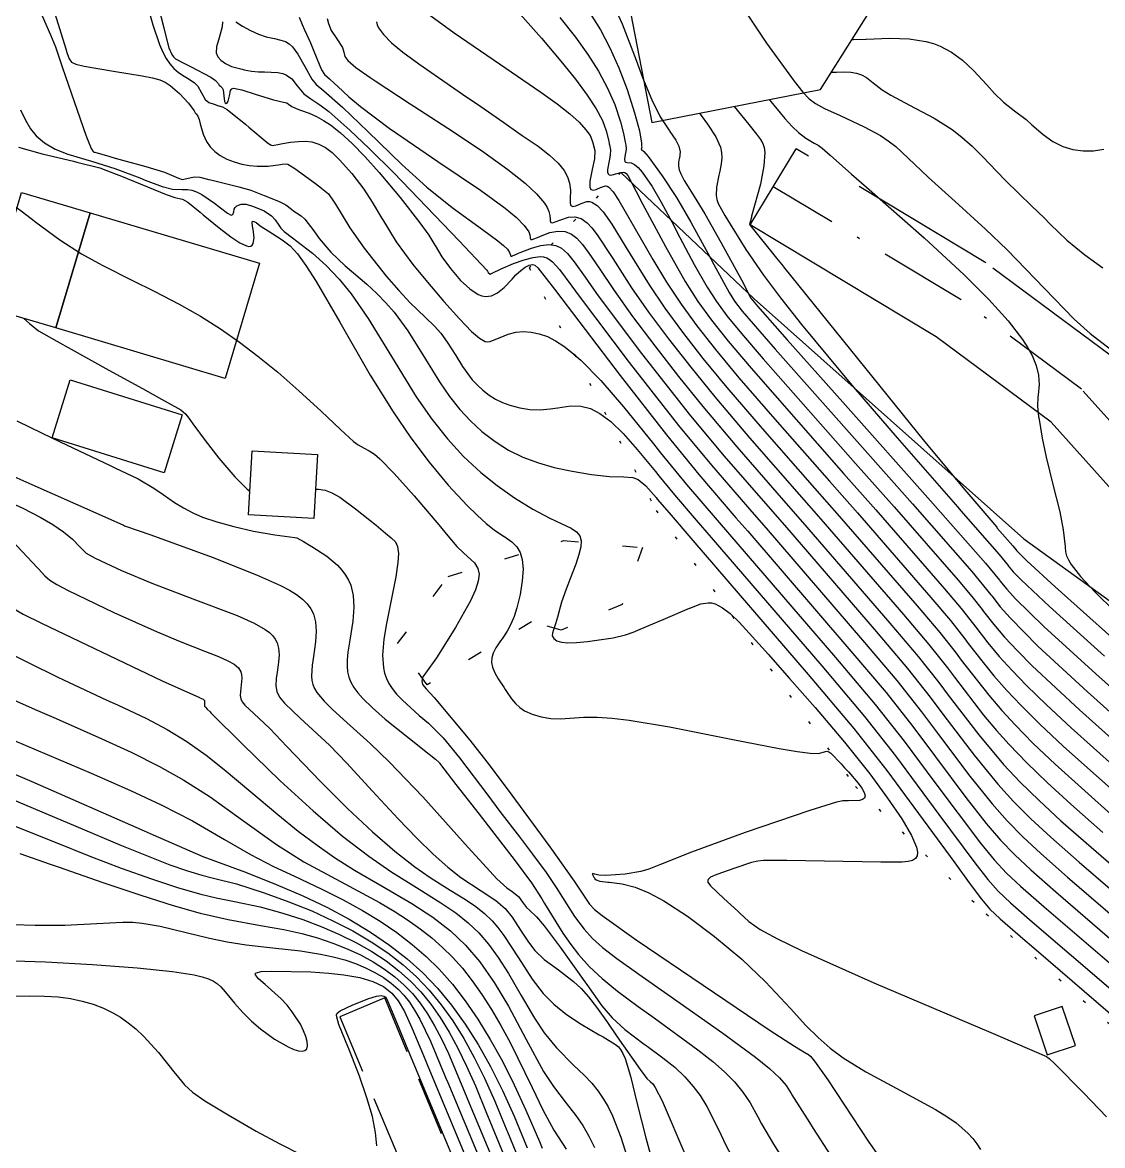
# Model space of a CAD drawing. Header units: metres. Extents: x 1233805 to 1234355, y 654698 to 655114.
# Drawn here: x 1234165.18 to 1234201.68, y 655050.08 to 655088.05 of the extents above; entities that cross this region are included whole.
import ezdxf

# ---------------------------------------------------------------- set-up
doc = ezdxf.new("R2010")
doc.units = ezdxf.units.M
for name, pattern in [('ИИDash_05_15', [2, 0.5, -1.5]), ('ИИDash_20_10', [3, 2, -1]), ('ИИDash_50_20', [7, 5, -2]), ('ИИDashDot_30_20', [5, 3, -1, 0, -1]), ('ИИDot', [1, 0, -1])]:
    doc.linetypes.add(name, pattern=pattern)
for name, color, linetype, lineweight in [('ИИ_ГОРИЗОНТАЛИ_ОСН', 32, 'Continuous', 25), ('ИИ_ГОРИЗОНТАЛИ_УТОЛЩ', 32, 'Continuous', 30), ('ИИ_ДОРОГИ_АД', 7, 'Continuous', 25), ('ИИ_ДОРОГИ_АД_ОСИ', 7, 'Continuous', 25), ('ИИ_ОТКОС', 7, 'Continuous', 25), ('ИИ_СТРОЕНИЕ', 7, 'Continuous', 25), ('ИИ_УГОДЬЯ', 7, 'Continuous', 25)]:
    doc.layers.add(name, color=color, linetype=linetype, lineweight=lineweight)

msp = doc.modelspace()

# ---------------------------------------------------------------- linework, layer by layer
at = {"layer": 'ИИ_ГОРИЗОНТАЛИ_ОСН'}
for points, elevation in [([(1234180.902, 655089.575), (1234182.719, 655087.517), (1234183.37, 655086.749), (1234183.867, 655086.135), (1234184.269, 655085.595), (1234184.573, 655085.13), (1234184.779, 655084.742), (1234184.907, 655084.391), (1234184.993, 655084.039), (1234185.012, 655083.952), (1234185.021, 655083.917), (1234185.051, 655083.752), (1234185.04, 655083.568), (1234185.003, 655083.378), (1234184.952, 655083.077), (1234184.953, 655082.988), (1234184.971, 655082.931), (1234185.009, 655082.9), (1234185.068, 655082.892), (1234185.273, 655082.945), (1234185.401, 655082.984), (1234185.476, 655082.991), (1234185.537, 655082.977), (1234185.586, 655082.941), (1234185.634, 655082.876), (1234186.059, 655082.074), (1234186.06, 655082.071), (1234186.907, 655080.474), (1234187.58, 655079.296), (1234188.01, 655078.622), (1234188.464, 655077.987), (1234189.026, 655077.278), (1234189.802, 655076.359), (1234192.928, 655072.804), (1234194.02, 655071.572), (1234196.343, 655068.905), (1234196.909, 655068.236), (1234197.32, 655067.712), (1234197.402, 655067.604), (1234197.806, 655067.082), (1234198.192, 655066.619), (1234198.628, 655066.136), (1234199.114, 655065.634), (1234199.785, 655064.981), (1234200.627, 655064.197), (1234202.888, 655062.176)], 28.5), ([(1234165.678, 655088.641), (1234166.121, 655087.639), (1234166.288, 655087.226), (1234166.473, 655086.688), (1234166.529, 655086.52), (1234167.316, 655084.242), (1234167.497, 655083.795), (1234167.551, 655083.701), (1234167.593, 655083.67), (1234167.594, 655083.67), (1234167.617, 655083.663), (1234168.128, 655083.518), (1234168.307, 655083.47), (1234169.346, 655083.181), (1234169.979, 655082.987), (1234170.449, 655082.792), (1234170.574, 655082.747), (1234170.734, 655082.782), (1234170.977, 655082.835), (1234171.168, 655082.822), (1234171.476, 655082.748), (1234171.592, 655082.717), (1234172.35, 655082.531), (1234172.489, 655082.497), (1234172.891, 655082.385), (1234173.35, 655082.204), (1234173.392, 655082.186), (1234173.4, 655082.184), (1234173.827, 655082.006), (1234174.076, 655081.886), (1234174.267, 655081.741), (1234174.346, 655081.672), (1234174.434, 655081.616), (1234174.597, 655081.51), (1234174.723, 655081.4), (1234175.023, 655081.009), (1234175.206, 655080.751), (1234175.594, 655080.286), (1234176.084, 655079.822), (1234176.365, 655079.586), (1234176.812, 655079.206), (1234177.154, 655078.892), (1234177.461, 655078.578), (1234177.734, 655078.261), (1234178.199, 655077.621), (1234178.795, 655076.668), (1234179.267, 655075.907), (1234179.613, 655075.409), (1234179.96, 655074.972), (1234180.319, 655074.583), (1234180.704, 655074.228), (1234181.149, 655073.882), (1234181.604, 655073.595), (1234182.089, 655073.356), (1234182.613, 655073.159), (1234183.147, 655073.009), (1234183.757, 655072.877), (1234184.414, 655072.771), (1234185.024, 655072.706), (1234185.507, 655072.688), (1234185.804, 655072.671), (1234185.989, 655072.601), (1234186.242, 655072.388), (1234186.594, 655071.986), (1234186.635, 655071.936), (1234187.03, 655071.474), (1234187.839, 655070.536), (1234191.73, 655066.006), (1234193.275, 655064.182), (1234194.391, 655062.764), (1234196.688, 655059.637), (1234197.175, 655058.967), (1234197.588, 655058.413), (1234197.878, 655058.076), (1234198.228, 655057.74), (1234198.902, 655057.153), (1234198.912, 655057.145), (1234199.439, 655056.691), (1234203.093, 655053.547)], 23.5), ([(1234169.693, 655088.885), (1234169.952, 655087.873), (1234170.019, 655087.59), (1234170.127, 655087.197), (1234170.224, 655086.972), (1234170.281, 655086.894), (1234170.353, 655086.829), (1234170.626, 655086.674), (1234170.852, 655086.564), (1234171.54, 655086.209), (1234171.699, 655086.092), (1234171.799, 655085.973), (1234171.825, 655085.936), (1234171.87, 655085.898), (1234171.928, 655085.843), (1234171.96, 655085.774), (1234171.981, 655085.575), (1234172.002, 655085.382), (1234172.027, 655085.331), (1234172.062, 655085.315), (1234172.099, 655085.336), (1234172.13, 655085.389), (1234172.171, 655085.576), (1234172.211, 655085.758), (1234172.249, 655085.814), (1234172.312, 655085.834), (1234172.591, 655085.776), (1234173.04, 655085.632), (1234173.662, 655085.436), (1234173.996, 655085.361), (1234174.111, 655085.332), (1234174.164, 655085.293), (1234174.276, 655085.213), (1234174.425, 655085.144), (1234174.57, 655085.092), (1234174.864, 655084.985), (1234175.112, 655084.874), (1234175.351, 655084.744), (1234175.582, 655084.593), (1234175.928, 655084.32), (1234176.316, 655083.963), (1234176.748, 655083.519), (1234177.231, 655082.981), (1234177.944, 655082.131), (1234178.611, 655081.278), (1234178.908, 655080.863), (1234179.119, 655080.518), (1234179.124, 655080.509), (1234179.356, 655080.129), (1234179.643, 655079.738), (1234179.987, 655079.334), (1234180.296, 655079.042), (1234180.577, 655078.859), (1234180.705, 655078.809), (1234180.826, 655078.787), (1234181.026, 655078.81), (1234181.235, 655078.911), (1234181.454, 655079.087), (1234181.728, 655079.374), (1234181.857, 655079.515), (1234182.018, 655079.67), (1234182.167, 655079.783), (1234182.302, 655079.852), (1234182.418, 655079.875), (1234182.497, 655079.851), (1234182.598, 655079.753), (1234183.156, 655079.032), (1234183.404, 655078.703), (1234185.38, 655076.113), (1234186.947, 655074.105), (1234188.036, 655072.768), (1234189.292, 655071.309), (1234189.694, 655070.847), (1234193.114, 655066.875), (1234194.365, 655065.398), (1234195.27, 655064.248), (1234196.037, 655063.22), (1234197.065, 655061.848), (1234197.756, 655060.967), (1234198.241, 655060.401), (1234198.715, 655059.906), (1234199.257, 655059.398), (1234200.104, 655058.654), (1234202.341, 655056.727)], 25), ([(1234169.451, 655088.446), (1234169.581, 655087.979), (1234169.807, 655087.311), (1234169.919, 655087.05), (1234170.03, 655086.838), (1234170.152, 655086.658), (1234170.291, 655086.501), (1234170.449, 655086.364), (1234170.64, 655086.235), (1234170.758, 655086.165), (1234170.978, 655086.026), (1234171.105, 655085.902), (1234171.226, 655085.673), (1234171.353, 655085.444), (1234171.473, 655085.352), (1234171.654, 655085.289), (1234171.69, 655085.28), (1234171.766, 655085.249), (1234171.803, 655085.235), (1234171.817, 655085.234), (1234171.939, 655085.202), (1234172.093, 655085.114), (1234172.72, 655084.601), (1234172.827, 655084.509), (1234173.444, 655083.996), (1234173.562, 655083.912), (1234173.623, 655083.891), (1234173.858, 655083.934), (1234173.906, 655083.944), (1234174.23, 655084.003), (1234174.501, 655084.032), (1234174.744, 655084.036), (1234174.955, 655084.012), (1234175.188, 655083.943), (1234175.415, 655083.824), (1234175.644, 655083.654), (1234175.896, 655083.414), (1234176.309, 655082.949), (1234176.711, 655082.416), (1234176.998, 655081.979), (1234177.343, 655081.393), (1234177.352, 655081.379), (1234177.808, 655080.639), (1234178.369, 655079.875), (1234178.862, 655079.267), (1234179.421, 655078.613), (1234179.945, 655078.032), (1234180.356, 655077.608), (1234180.625, 655077.373), (1234180.819, 655077.27), (1234180.902, 655077.258), (1234180.988, 655077.268), (1234181.23, 655077.364), (1234181.321, 655077.406), (1234181.596, 655077.514), (1234181.853, 655077.578), (1234182.114, 655077.603), (1234182.376, 655077.586), (1234182.645, 655077.529), (1234182.918, 655077.43), (1234183.194, 655077.289), (1234183.474, 655077.108), (1234183.749, 655076.894), (1234184.048, 655076.629), (1234184.723, 655075.942), (1234185.496, 655075.053), (1234186.505, 655073.805), (1234186.748, 655073.499), (1234187.617, 655072.435), (1234188.653, 655071.23), (1234189.076, 655070.743), (1234192.653, 655066.585), (1234194.001, 655064.993), (1234194.977, 655063.753), (1234196.021, 655062.351), (1234197.562, 655060.3), (1234198.022, 655059.742), (1234198.439, 655059.294), (1234198.916, 655058.844), (1234199.707, 655058.151), (1234203.653, 655054.77)], 24.5), ([(1234174.53, 655088.233), (1234174.627, 655087.981), (1234174.71, 655087.801), (1234174.906, 655087.363), (1234175.02, 655087.079), (1234175.285, 655086.457), (1234175.39, 655086.297), (1234175.549, 655086.146), (1234175.724, 655085.991), (1234175.83, 655085.891), (1234176.207, 655085.544), (1234176.599, 655085.212), (1234177.567, 655084.483), (1234179.22, 655083.357), (1234180.66, 655082.383), (1234181.493, 655081.778), (1234181.87, 655081.463), (1234182.137, 655081.193), (1234182.292, 655080.97), (1234182.328, 655080.876), (1234182.341, 655080.784), (1234182.342, 655080.761), (1234182.36, 655080.72), (1234182.404, 655080.714), (1234182.637, 655080.804), (1234182.687, 655080.826), (1234183.006, 655080.949), (1234183.273, 655080.998), (1234183.516, 655080.98), (1234183.733, 655080.893), (1234183.91, 655080.757), (1234184.101, 655080.548), (1234184.321, 655080.251), (1234184.664, 655079.745), (1234185.174, 655078.989), (1234185.801, 655078.112), (1234186.546, 655077.12), (1234187.352, 655076.084), (1234188.17, 655075.071), (1234189.326, 655073.699), (1234190.9, 655071.895), (1234191.548, 655071.158), (1234194.498, 655067.745), (1234195.455, 655066.614), (1234196.149, 655065.733), (1234196.469, 655065.306), (1234197.5, 655063.961), (1234198.338, 655062.967), (1234198.9, 655062.369), (1234199.537, 655061.745), (1234200.278, 655061.063), (1234201.297, 655060.164), (1234203.312, 655058.426)], 26.5), ([(1234183.337, 655088.223), (1234183.869, 655087.552), (1234184.29, 655086.972), (1234184.651, 655086.402), (1234184.952, 655085.836), (1234185.194, 655085.276), (1234185.388, 655084.695), (1234185.492, 655084.304), (1234185.548, 655084.003), (1234185.555, 655083.959), (1234185.566, 655083.897), (1234185.58, 655083.792), (1234185.573, 655083.695), (1234185.552, 655083.591), (1234185.523, 655083.427), (1234185.533, 655083.348), (1234185.56, 655083.329), (1234185.62, 655083.322), (1234185.749, 655083.304), (1234185.862, 655083.251), (1234185.983, 655083.149), (1234186.122, 655082.991), (1234186.457, 655082.505), (1234186.766, 655081.974), (1234187.199, 655081.166), (1234187.296, 655080.979), (1234187.885, 655079.871), (1234188.32, 655079.107), (1234188.633, 655078.618), (1234188.988, 655078.136), (1234189.479, 655077.532), (1234190.21, 655076.68), (1234193.336, 655073.143), (1234194.638, 655071.675), (1234196.804, 655069.195), (1234197.272, 655068.641), (1234197.613, 655068.207), (1234197.665, 655068.138), (1234198.014, 655067.691), (1234198.375, 655067.27), (1234198.806, 655066.806), (1234199.308, 655066.301), (1234200.901, 655064.809), (1234203.285, 655062.679)], 29), ([(1234184.37, 655088.356), (1234184.714, 655087.808), (1234185.035, 655087.201), (1234185.338, 655086.523), (1234185.618, 655085.782), (1234185.869, 655084.999), (1234186.029, 655084.389), (1234186.097, 655083.971), (1234186.097, 655083.966), (1234186.104, 655083.896), (1234186.106, 655083.821), (1234186.101, 655083.805), (1234186.094, 655083.766), (1234186.098, 655083.763), (1234186.181, 655083.687), (1234186.323, 655083.518), (1234186.798, 655082.869), (1234187.281, 655082.133), (1234187.768, 655081.305), (1234188.339, 655080.257), (1234188.542, 655079.871), (1234189.059, 655078.919), (1234189.248, 655078.629), (1234189.505, 655078.296), (1234190.618, 655077.002), (1234193.568, 655073.678), (1234195.256, 655071.779), (1234197.265, 655069.485), (1234197.906, 655068.702), (1234197.937, 655068.662), (1234198.228, 655068.293), (1234198.56, 655067.917), (1234199.502, 655066.967), (1234201.177, 655065.419), (1234203.683, 655063.182)], 29.5), ([(1234171.937, 655088.072), (1234171.927, 655087.908), (1234171.823, 655087.534), (1234171.732, 655087.226), (1234171.725, 655087.026), (1234171.776, 655086.895), (1234171.88, 655086.774), (1234172.035, 655086.663), (1234172.238, 655086.567), (1234172.51, 655086.492), (1234172.6, 655086.475), (1234172.673, 655086.457), (1234172.916, 655086.406), (1234173.158, 655086.383), (1234173.351, 655086.381), (1234173.811, 655086.358), (1234173.972, 655086.324), (1234174.103, 655086.272), (1234174.276, 655086.142), (1234174.465, 655085.909), (1234174.688, 655085.642), (1234174.921, 655085.476), (1234175.226, 655085.269), (1234175.528, 655085.039), (1234176.244, 655084.417), (1234176.892, 655083.796), (1234177.725, 655082.964), (1234179.941, 655080.671), (1234180.874, 655079.681), (1234180.894, 655079.643), (1234180.894, 655079.641), (1234180.917, 655079.601), (1234180.99, 655079.547), (1234181.054, 655079.573), (1234181.353, 655079.718), (1234181.77, 655079.898), (1234182.133, 655080.029), (1234182.437, 655080.109), (1234182.676, 655080.137), (1234182.793, 655080.128), (1234182.895, 655080.098), (1234182.993, 655080.044), (1234183.094, 655079.962), (1234183.329, 655079.696), (1234183.746, 655079.136), (1234183.994, 655078.798), (1234185.687, 655076.554), (1234187.355, 655074.427), (1234188.465, 655073.081), (1234189.828, 655071.504), (1234190.312, 655070.95), (1234193.575, 655067.165), (1234194.728, 655065.803), (1234195.563, 655064.743), (1234196.136, 655063.978), (1234197.196, 655062.573), (1234197.95, 655061.634), (1234198.46, 655061.059), (1234198.99, 655060.518), (1234199.597, 655059.953), (1234200.502, 655059.157), (1234202.662, 655057.296)], 25.5), ([(1234175.471, 655088.186), (1234175.521, 655088.022), (1234175.606, 655087.785), (1234175.798, 655087.503), (1234175.992, 655087.212), (1234176.035, 655087.052), (1234176.077, 655086.9), (1234176.173, 655086.765), (1234176.442, 655086.534), (1234176.929, 655086.192), (1234176.994, 655086.148), (1234177.092, 655086.081), (1234178.277, 655085.306), (1234178.408, 655085.221), (1234179.748, 655084.352), (1234180.768, 655083.664), (1234181.579, 655083.084), (1234182.168, 655082.618), (1234182.549, 655082.262), (1234182.816, 655081.941), (1234182.906, 655081.796), (1234182.968, 655081.659), (1234183.002, 655081.531), (1234183.013, 655081.398), (1234183.016, 655081.349), (1234183.038, 655081.29), (1234183.091, 655081.273), (1234183.335, 655081.363), (1234183.374, 655081.381), (1234183.63, 655081.474), (1234183.847, 655081.486), (1234184.06, 655081.42), (1234184.267, 655081.273), (1234184.423, 655081.107), (1234184.602, 655080.875), (1234185.129, 655080.068), (1234185.765, 655079.084), (1234186.341, 655078.258), (1234187.012, 655077.354), (1234187.763, 655076.393), (1234188.578, 655075.393), (1234189.756, 655074.008), (1234191.43, 655072.097), (1234192.166, 655071.261), (1234194.959, 655068.035), (1234195.818, 655067.02), (1234196.442, 655066.228), (1234196.678, 655065.914), (1234197.666, 655064.636), (1234198.102, 655064.115), (1234198.532, 655063.634), (1234199.121, 655063.023), (1234199.81, 655062.358), (1234200.618, 655061.617), (1234201.695, 655060.667)], 27), ([(1234177.148, 655088.072), (1234177.168, 655087.976), (1234177.211, 655087.874), (1234177.377, 655087.641), (1234177.648, 655087.37), (1234178.033, 655087.051), (1234178.57, 655086.65), (1234180.196, 655085.53), (1234180.524, 655085.308), (1234181.442, 655084.671), (1234181.954, 655084.315), (1234182.07, 655084.236), (1234182.605, 655083.867), (1234182.988, 655083.569), (1234183.283, 655083.295), (1234183.488, 655083.044), (1234183.599, 655082.839), (1234183.669, 655082.619), (1234183.698, 655082.385), (1234183.692, 655082.104), (1234183.689, 655081.938), (1234183.716, 655081.861), (1234183.778, 655081.833), (1234183.875, 655081.852), (1234184.035, 655081.922), (1234184.062, 655081.935), (1234184.254, 655082.001), (1234184.338, 655082.001), (1234184.421, 655081.979), (1234184.602, 655081.865), (1234184.801, 655081.652), (1234185.092, 655081.234), (1234185.565, 655080.46), (1234186.355, 655079.18), (1234186.887, 655078.395), (1234187.488, 655077.577), (1234188.179, 655076.694), (1234188.986, 655075.715), (1234190.184, 655074.319), (1234191.951, 655072.308), (1234192.784, 655071.365), (1234195.42, 655068.325), (1234196.182, 655067.425), (1234196.735, 655066.723), (1234196.906, 655066.495), (1234197.837, 655065.303), (1234198.276, 655064.791), (1234198.726, 655064.301), (1234199.342, 655063.677), (1234200.082, 655062.971), (1234202.093, 655061.17)], 27.5), ([(1234193.215, 655087.478), (1234193.262, 655087.472), (1234193.68, 655087.492), (1234193.695, 655087.493), (1234194.494, 655087.528), (1234195.144, 655087.501), (1234195.715, 655087.41), (1234195.968, 655087.339), (1234196.199, 655087.252), (1234196.574, 655087.054), (1234196.947, 655086.779), (1234197.321, 655086.432), (1234197.769, 655085.942), (1234198.029, 655085.652), (1234198.34, 655085.355), (1234198.712, 655085.069), (1234199.103, 655084.767), (1234199.292, 655084.597), (1234199.677, 655084.262), (1234200.004, 655084.033), (1234200.34, 655083.865), (1234200.686, 655083.757), (1234201.03, 655083.709), (1234201.383, 655083.714), (1234201.732, 655083.771)], 33), ([(1234192.522, 655086.374), (1234192.676, 655086.371), (1234192.69, 655086.371), (1234192.96, 655086.381), (1234193.178, 655086.37), (1234193.369, 655086.338), (1234193.532, 655086.285), (1234193.702, 655086.189), (1234193.928, 655086.014), (1234194.234, 655085.777), (1234194.524, 655085.59), (1234195.159, 655085.258), (1234195.994, 655084.821), (1234196.596, 655084.438), (1234196.93, 655084.178), (1234197.277, 655083.871), (1234197.64, 655083.513), (1234198.105, 655083.022), (1234198.414, 655082.694), (1234199.293, 655081.839), (1234199.709, 655081.444), (1234199.918, 655081.235), (1234200.483, 655080.691), (1234201.087, 655080.196), (1234201.689, 655079.755)], 32.5), ([(1234189.235, 655085.215), (1234189.726, 655084.6), (1234189.987, 655084.276), (1234190.125, 655084.092), (1234190.202, 655083.956), (1234190.248, 655083.82), (1234190.267, 655083.661), (1234190.237, 655083.208), (1234190.118, 655082.586), (1234189.823, 655081.501), (1234189.813, 655081.467), (1234189.751, 655081.222), (1234190.669, 655080.079), (1234190.887, 655079.808), (1234190.9, 655079.791), (1234195.672, 655073.888), (1234197.025, 655072.252), (1234198.106, 655070.985), (1234198.128, 655070.959), (1234198.649, 655070.355), (1234198.785, 655070.187), (1234198.786, 655070.186), (1234199.124, 655069.845), (1234200.084, 655068.968), (1234204.876, 655064.692)], 31), ([(1234190.415, 655085.444), (1234190.944, 655084.802), (1234191.191, 655084.534), (1234191.406, 655084.329), (1234191.654, 655084.139), (1234191.939, 655083.972), (1234192.071, 655083.899), (1234192.206, 655083.801), (1234192.473, 655083.566), (1234193.201, 655082.922), (1234193.706, 655082.482), (1234195.654, 655080.768), (1234197.01, 655079.519), (1234197.84, 655078.691), (1234198.495, 655077.967), (1234198.982, 655077.338), (1234199.164, 655077.056), (1234199.307, 655076.795), (1234199.444, 655076.459), (1234199.522, 655076.131), (1234199.543, 655075.812), (1234199.509, 655075.456), (1234199.501, 655075.396), (1234199.481, 655075.081), (1234199.524, 655074.713), (1234199.525, 655074.705), (1234199.527, 655074.692), (1234199.641, 655074.001), (1234199.775, 655073.359), (1234200.01, 655072.428), (1234200.242, 655071.506), (1234200.359, 655070.892), (1234200.418, 655070.331), (1234200.419, 655070.317), (1234200.435, 655070.156), (1234200.469, 655070.024), (1234200.532, 655069.882), (1234200.626, 655069.724), (1234200.94, 655069.32), (1234201.433, 655068.79), (1234202.091, 655068.142)], 31.5), ([(1234165.104, 655085.103), (1234165.275, 655084.747), (1234165.452, 655084.455), (1234165.64, 655084.222), (1234165.923, 655083.979), (1234166.279, 655083.773), (1234166.709, 655083.599), (1234167.32, 655083.415), (1234167.513, 655083.36), (1234168.301, 655083.111), (1234169.147, 655082.796), (1234169.324, 655082.726), (1234169.902, 655082.506), (1234170.246, 655082.415), (1234170.574, 655082.405), (1234170.759, 655082.408), (1234170.904, 655082.384), (1234171.056, 655082.329), (1234171.233, 655082.238), (1234171.67, 655081.944), (1234171.872, 655081.789), (1234172.11, 655081.61), (1234172.23, 655081.543), (1234172.289, 655081.555), (1234172.316, 655081.648), (1234172.335, 655081.737), (1234172.368, 655081.8), (1234172.42, 655081.852), (1234172.563, 655081.913), (1234172.733, 655081.906), (1234172.983, 655081.831), (1234173.341, 655081.679), (1234173.591, 655081.519), (1234173.719, 655081.385), (1234173.845, 655081.197), (1234173.904, 655081.102), (1234174.018, 655080.98), (1234174.302, 655080.767), (1234174.449, 655080.661), (1234174.975, 655080.255), (1234175.438, 655079.839), (1234175.877, 655079.378), (1234176.285, 655078.877), (1234176.859, 655078.044), (1234177.647, 655076.759), (1234178.486, 655075.395), (1234179.012, 655074.636), (1234179.54, 655073.972), (1234180.087, 655073.38), (1234180.673, 655072.838), (1234181.22, 655072.401), (1234181.812, 655071.982), (1234182.422, 655071.601), (1234182.999, 655071.291), (1234183.387, 655071.113), (1234183.721, 655070.956), (1234183.904, 655070.835), (1234184.014, 655070.697), (1234184.059, 655070.527), (1234184.047, 655070.326), (1234183.987, 655070.064), (1234183.88, 655069.74), (1234183.697, 655069.272), (1234183.549, 655068.895), (1234183.396, 655068.447), (1234183.257, 655067.946), (1234183.196, 655067.721), (1234183.127, 655067.52), (1234183.087, 655067.399), (1234183.086, 655067.318), (1234183.136, 655067.222), (1234183.24, 655067.149), (1234183.398, 655067.102), (1234183.607, 655067.081), (1234183.901, 655067.086), (1234184.278, 655067.118), (1234185.148, 655067.248), (1234185.559, 655067.345), (1234185.855, 655067.453), (1234185.902, 655067.475), (1234186.348, 655067.668), (1234186.834, 655067.871), (1234187.724, 655068.245), (1234187.738, 655068.251), (1234188.102, 655068.391), (1234188.35, 655068.433), (1234188.469, 655068.424), (1234188.588, 655068.393), (1234188.839, 655068.265), (1234189.095, 655068.066), (1234189.406, 655067.771), (1234190.296, 655066.79), (1234190.379, 655066.696), (1234191.107, 655065.868), (1234191.967, 655064.891), (1234192.964, 655063.721), (1234193.814, 655062.651), (1234194.421, 655061.829), (1234194.898, 655061.125), (1234195.226, 655060.567), (1234195.401, 655060.163), (1234195.433, 655060.004), (1234195.42, 655059.88), (1234195.363, 655059.788), (1234195.259, 655059.722), (1234195.112, 655059.681), (1234194.906, 655059.657), (1234194.186, 655059.655), (1234191.01, 655059.717), (1234190.966, 655059.718), (1234190.221, 655059.72), (1234190.032, 655059.697), (1234189.821, 655059.645), (1234189.254, 655059.463), (1234188.644, 655059.243), (1234188.436, 655059.152), (1234188.349, 655059.077), (1234188.338, 655059.036), (1234188.347, 655058.988), (1234188.433, 655058.863), (1234188.888, 655058.433), (1234189.353, 655058.004), (1234189.421, 655057.934), (1234189.726, 655057.653), (1234190.116, 655057.388), (1234190.701, 655057.064), (1234191.509, 655056.669), (1234193.955, 655055.577), (1234197.908, 655053.897), (1234198.145, 655053.797), (1234199.792, 655053.093), (1234199.792, 655053.092), (1234199.806, 655053.074), (1234199.807, 655053.074), (1234199.881, 655053.024), (1234200.061, 655052.858), (1234201.057, 655051.845), (1234201.307, 655051.576), (1234201.821, 655051.045)], 23), ([(1234188.057, 655084.986), (1234188.118, 655084.904), (1234188.332, 655084.615), (1234188.613, 655084.184), (1234188.768, 655083.837), (1234188.807, 655083.66), (1234188.817, 655083.475), (1234188.798, 655083.274), (1234188.749, 655083.026), (1234188.717, 655082.893), (1234188.63, 655082.481), (1234188.62, 655082.201), (1234188.645, 655082.067), (1234188.696, 655081.928), (1234188.917, 655081.53), (1234189.008, 655081.378), (1234189.095, 655081.23), (1234189.622, 655080.372), (1234190.223, 655079.505), (1234190.799, 655078.74), (1234191.506, 655077.844), (1234193.263, 655075.724), (1234194.74, 655074.006), (1234196.713, 655071.754), (1234196.977, 655071.453), (1234198.188, 655070.065), (1234198.492, 655069.692), (1234198.498, 655069.684), (1234198.667, 655069.481), (1234198.936, 655069.204), (1234199.89, 655068.301), (1234201.747, 655066.621)], 30.5), ([(1234165.039, 655083.838), (1234165.846, 655083.615), (1234166.896, 655083.361), (1234167.013, 655083.334), (1234167.795, 655083.136), (1234168.341, 655082.929), (1234168.52, 655082.854), (1234170.029, 655082.239), (1234170.33, 655082.138), (1234170.533, 655082.093), (1234170.586, 655082.084), (1234170.763, 655081.981), (1234171.187, 655081.636), (1234171.285, 655081.554), (1234171.82, 655081.109), (1234172.215, 655080.806), (1234172.524, 655080.601), (1234172.743, 655080.497), (1234172.825, 655080.482), (1234172.891, 655080.492), (1234172.942, 655080.525), (1234172.978, 655080.583), (1234173.003, 655080.768), (1234172.97, 655081.066), (1234172.966, 655081.089), (1234172.941, 655081.283), (1234172.952, 655081.333), (1234173, 655081.324), (1234173.072, 655081.287), (1234173.082, 655081.277), (1234173.248, 655081.153), (1234173.476, 655081.008), (1234173.956, 655080.699), (1234174.224, 655080.495), (1234174.469, 655080.233), (1234174.757, 655079.84), (1234175.104, 655079.296), (1234175.902, 655077.915), (1234176.931, 655076.132), (1234177.706, 655074.883), (1234178.302, 655074.011), (1234178.924, 655073.185), (1234179.564, 655072.413), (1234180.203, 655071.721), (1234180.541, 655071.388), (1234180.846, 655071.117), (1234181.124, 655070.9), (1234181.438, 655070.687), (1234181.444, 655070.684), (1234181.717, 655070.494), (1234181.887, 655070.325), (1234182.004, 655070.128), (1234182.072, 655069.892), (1234182.096, 655069.571), (1234182.07, 655069.17), (1234181.998, 655068.712), (1234181.887, 655068.257), (1234181.792, 655067.968), (1234181.682, 655067.708), (1234181.554, 655067.468), (1234181.389, 655067.214), (1234181.338, 655067.14), (1234181.181, 655066.905), (1234181.091, 655066.731), (1234181.041, 655066.568), (1234181.033, 655066.412), (1234181.065, 655066.25), (1234181.14, 655066.066), (1234181.256, 655065.858), (1234181.442, 655065.577), (1234181.493, 655065.502), (1234181.541, 655065.431), (1234181.71, 655065.188), (1234181.845, 655065.025), (1234181.988, 655064.892), (1234182.146, 655064.783), (1234182.402, 655064.663), (1234182.704, 655064.574), (1234183.032, 655064.522), (1234183.364, 655064.511), (1234183.68, 655064.532), (1234184.148, 655064.562), (1234184.597, 655064.56), (1234185.109, 655064.525), (1234185.688, 655064.457), (1234187.042, 655064.231), (1234189.182, 655063.811), (1234190.754, 655063.502), (1234191.362, 655063.399), (1234191.803, 655063.345), (1234192.08, 655063.338), (1234192.237, 655063.377), (1234192.237, 655063.377), (1234192.368, 655063.414), (1234192.427, 655063.395), (1234192.495, 655063.348), (1234192.849, 655062.98), (1234192.965, 655062.851), (1234193.093, 655062.713), (1234193.427, 655062.331), (1234193.552, 655062.157), (1234193.629, 655062.014), (1234193.657, 655061.904), (1234193.636, 655061.825), (1234193.574, 655061.778), (1234193.467, 655061.748), (1234193.1, 655061.735), (1234193.08, 655061.736), (1234192.903, 655061.729), (1234192.691, 655061.685), (1234191.786, 655061.407), (1234189.603, 655060.661), (1234187.785, 655060.003), (1234186.737, 655059.581), (1234186.347, 655059.422), (1234186.081, 655059.34), (1234185.545, 655059.251), (1234184.9, 655059.214), (1234184.661, 655059.223), (1234184.523, 655059.254), (1234184.516, 655059.257), (1234184.455, 655059.273), (1234184.433, 655059.262), (1234184.475, 655059.18), (1234184.481, 655059.17), (1234184.506, 655059.13), (1234184.508, 655059.125), (1234184.526, 655059.097), (1234184.571, 655059.058), (1234184.697, 655059.018), (1234184.965, 655058.987), (1234185.005, 655058.984), (1234185.448, 655058.928), (1234185.882, 655058.81), (1234186.351, 655058.619), (1234186.853, 655058.353), (1234187.656, 655057.831), (1234188.57, 655057.145), (1234189.488, 655056.376), (1234190.293, 655055.619), (1234191.136, 655054.71), (1234191.66, 655054.134), (1234192.068, 655053.727), (1234192.483, 655053.367), (1234192.922, 655053.042), (1234193.688, 655052.569), (1234194.857, 655051.936), (1234196.033, 655051.298), (1234196.424, 655051.06), (1234196.736, 655050.845), (1234197.136, 655050.502), (1234197.3, 655050.322), (1234197.441, 655050.136), (1234197.558, 655049.945)], 22.5), ([(1234165.222, 655078.041), (1234165.416, 655077.874), (1234165.722, 655077.624), (1234166.334, 655077.274), (1234166.825, 655077.007), (1234168.1, 655076.3), (1234169.233, 655075.671), (1234169.77, 655075.377), (1234170.523, 655074.95), (1234170.696, 655074.81), (1234170.855, 655074.599), (1234170.934, 655074.483), (1234171.347, 655073.92), (1234171.814, 655073.323), (1234172.353, 655072.691), (1234172.774, 655072.269), (1234172.865, 655072.201)], 21.5), ([(1234164.988, 655074.58), (1234165.841, 655074.164), (1234166.446, 655073.87), (1234168.141, 655073.069), (1234168.298, 655072.996), (1234169.085, 655072.619), (1234169.619, 655072.308), (1234169.936, 655072.087), (1234170.312, 655071.827), (1234170.621, 655071.636), (1234170.936, 655071.471), (1234171.263, 655071.33), (1234171.741, 655071.166), (1234172.318, 655071.008), (1234172.988, 655070.858), (1234173.708, 655070.725), (1234174.381, 655070.638), (1234174.445, 655070.632), (1234174.678, 655070.508), (1234174.937, 655070.35), (1234174.961, 655070.335), (1234175.461, 655070.011), (1234175.827, 655069.699), (1234175.976, 655069.536), (1234176.1, 655069.369), (1234176.199, 655069.197), (1234176.273, 655069.021), (1234176.352, 655068.682), (1234176.374, 655068.278), (1234176.34, 655067.808), (1234176.244, 655067.171), (1234176.178, 655066.759), (1234176.151, 655066.5), (1234176.147, 655066.284), (1234176.166, 655066.093), (1234176.209, 655065.916), (1234176.28, 655065.744), (1234176.38, 655065.57), (1234176.514, 655065.389), (1234176.686, 655065.193), (1234177.009, 655064.877), (1234177.435, 655064.501), (1234178.636, 655063.538), (1234178.707, 655063.482), (1234179.139, 655063.142), (1234179.26, 655063.03), (1234179.276, 655063.009), (1234179.828, 655062.291), (1234180.61, 655061.28), (1234181.827, 655059.704), (1234182.387, 655058.961), (1234182.734, 655058.418), (1234182.826, 655058.264), (1234183.444, 655057.263), (1234183.715, 655056.873), (1234183.974, 655056.538), (1234184.345, 655056.123), (1234184.77, 655055.723), (1234185.286, 655055.302), (1234185.987, 655054.782), (1234186.53, 655054.394), (1234188.008, 655053.317), (1234188.511, 655052.917), (1234188.905, 655052.573), (1234189.245, 655052.229), (1234189.53, 655051.881), (1234189.771, 655051.52), (1234190.034, 655051.044), (1234190.161, 655050.807), (1234190.558, 655050.128), (1234191.106, 655049.272)], 21), ([(1234163.862, 655073.154), (1234165.487, 655072.434), (1234167.65, 655071.476), (1234168.593, 655071.053), (1234168.627, 655071.037), (1234168.657, 655071.027), (1234169.518, 655070.724), (1234171.588, 655069.968), (1234173.088, 655069.381), (1234173.902, 655069.018), (1234174.198, 655068.86), (1234174.441, 655068.708), (1234174.641, 655068.555), (1234174.8, 655068.397), (1234174.923, 655068.232), (1234175.012, 655068.055), (1234175.083, 655067.789), (1234175.107, 655067.473), (1234175.085, 655067.107), (1234175.012, 655066.613), (1234174.966, 655066.317), (1234174.942, 655065.952), (1234174.958, 655065.806), (1234174.992, 655065.669), (1234175.047, 655065.536), (1234175.126, 655065.4), (1234175.368, 655065.104), (1234175.652, 655064.825), (1234176.141, 655064.383), (1234176.923, 655063.674), (1234177.571, 655063.05), (1234178.705, 655061.866), (1234180.246, 655060.161), (1234180.501, 655059.875), (1234181.212, 655059.096), (1234181.543, 655058.787), (1234181.725, 655058.665), (1234181.941, 655058.503), (1234182.081, 655058.312), (1234182.213, 655058.129), (1234182.311, 655058.038), (1234182.547, 655057.814), (1234182.811, 655057.507), (1234183.356, 655056.784), (1234184.19, 655055.61), (1234184.25, 655055.525), (1234184.764, 655054.807), (1234185.104, 655054.401), (1234185.535, 655054.002), (1234186.189, 655053.51), (1234186.292, 655053.437), (1234186.825, 655053.048), (1234187.223, 655052.724), (1234187.566, 655052.402), (1234187.852, 655052.08), (1234188.081, 655051.767), (1234188.305, 655051.403), (1234188.526, 655050.987), (1234188.793, 655050.428), (1234188.94, 655050.117), (1234189.252, 655049.515)], 20.5), ([(1234175.082, 655072.272), (1234175.182, 655072.276), (1234175.407, 655072.242), (1234175.63, 655072.154), (1234175.898, 655071.997), (1234176.434, 655071.61), (1234177.129, 655071.056), (1234177.445, 655070.789), (1234177.643, 655070.624), (1234177.653, 655070.617), (1234177.781, 655070.493), (1234177.853, 655070.33), (1234177.883, 655070.097), (1234177.868, 655069.79), (1234177.795, 655069.309), (1234177.636, 655068.516), (1234177.478, 655067.728), (1234177.391, 655067.202), (1234177.346, 655066.664), (1234177.374, 655066.235), (1234177.417, 655066.047), (1234177.479, 655065.872), (1234177.563, 655065.703), (1234177.671, 655065.536), (1234177.823, 655065.346), (1234178.017, 655065.142), (1234178.59, 655064.625), (1234178.898, 655064.356), (1234179.392, 655063.86), (1234179.945, 655063.183), (1234180.906, 655061.921), (1234181.315, 655061.379), (1234181.973, 655060.516), (1234182.418, 655059.933), (1234182.876, 655059.312), (1234183.237, 655058.774), (1234183.428, 655058.467), (1234183.836, 655057.827), (1234184.158, 655057.391), (1234184.44, 655057.082), (1234184.786, 655056.773), (1234185.27, 655056.399), (1234186.011, 655055.868), (1234186.986, 655055.189), (1234188.848, 655053.883), (1234189.957, 655053.067), (1234190.426, 655052.687), (1234190.766, 655052.373), (1234190.991, 655052.113), (1234191.161, 655051.837), (1234191.185, 655051.792), (1234191.775, 655050.853), (1234191.908, 655050.65), (1234193.103, 655048.805)], 21.5), ([(1234164.827, 655070.523), (1234165.68, 655069.613), (1234165.712, 655069.577), (1234165.933, 655069.338), (1234166.102, 655069.195), (1234166.332, 655069.051), (1234166.725, 655068.847), (1234168.262, 655068.107), (1234169.723, 655067.444), (1234170.502, 655067.117), (1234171.357, 655066.782), (1234171.802, 655066.609), (1234172.122, 655066.47), (1234172.334, 655066.351), (1234172.474, 655066.232), (1234172.557, 655066.101), (1234172.584, 655065.999), (1234172.594, 655065.878), (1234172.558, 655065.547), (1234172.54, 655065.432), (1234172.532, 655065.292), (1234172.551, 655065.183), (1234172.603, 655065.079), (1234172.695, 655064.965), (1234172.993, 655064.685), (1234173.535, 655064.176), (1234174.111, 655063.573), (1234175.247, 655062.383), (1234176.163, 655061.473), (1234177.003, 655060.686), (1234177.762, 655060.027), (1234178.433, 655059.501), (1234178.959, 655059.138), (1234179.634, 655058.717), (1234180.149, 655058.397), (1234180.499, 655058.157), (1234180.796, 655057.922), (1234181.048, 655057.681), (1234181.247, 655057.454), (1234181.45, 655057.185), (1234181.943, 655056.421), (1234182.405, 655055.701), (1234182.78, 655055.216), (1234183.139, 655054.855), (1234183.566, 655054.509), (1234184.056, 655054.18), (1234184.672, 655053.825), (1234184.803, 655053.753), (1234185.217, 655053.5), (1234185.318, 655053.414), (1234185.391, 655053.322), (1234185.469, 655053.193), (1234185.543, 655053.017), (1234185.724, 655052.419), (1234185.956, 655051.493), (1234186.246, 655050.334), (1234186.467, 655049.521)], 19.5), ([(1234164.871, 655068.24), (1234165.199, 655068.051), (1234165.824, 655067.74), (1234169.898, 655065.793), (1234171.163, 655065.224), (1234171.175, 655065.22), (1234171.284, 655065.171), (1234171.329, 655065.124), (1234171.331, 655065.014), (1234171.328, 655064.99), (1234171.33, 655064.94), (1234171.359, 655064.896), (1234171.419, 655064.836), (1234171.517, 655064.739), (1234171.545, 655064.71), (1234172.62, 655063.637), (1234173.89, 655062.413), (1234174.997, 655061.398), (1234175.997, 655060.543), (1234176.878, 655059.858), (1234177.627, 655059.342), (1234178.588, 655058.742), (1234179.321, 655058.288), (1234179.821, 655057.947), (1234180.243, 655057.612), (1234180.602, 655057.27), (1234180.93, 655056.89), (1234181.26, 655056.435), (1234181.599, 655055.901), (1234182.032, 655055.154), (1234182.479, 655054.386), (1234182.811, 655053.884), (1234183.226, 655053.378), (1234183.806, 655052.801), (1234184.164, 655052.454), (1234184.416, 655052.185), (1234184.632, 655051.92), (1234184.818, 655051.651), (1234184.972, 655051.384), (1234185.121, 655051.081), (1234185.406, 655050.367), (1234185.675, 655049.51)], 19), ([(1234164.397, 655066.883), (1234166.376, 655065.921), (1234168.03, 655065.142), (1234168.382, 655064.981), (1234169.364, 655064.521), (1234170.066, 655064.151), (1234170.729, 655063.744), (1234171.387, 655063.276), (1234171.998, 655062.791), (1234172.889, 655062.043), (1234173.806, 655061.272), (1234174.498, 655060.714), (1234175.134, 655060.232), (1234175.721, 655059.822), (1234176.401, 655059.393), (1234177.33, 655058.854), (1234178.341, 655058.265), (1234179.045, 655057.804), (1234179.646, 655057.34), (1234180.155, 655056.859), (1234180.641, 655056.287), (1234181.123, 655055.597), (1234181.607, 655054.787), (1234182.195, 655053.682), (1234182.788, 655052.587), (1234183.123, 655052.074), (1234183.557, 655051.509), (1234183.881, 655051.093), (1234184.113, 655050.756), (1234184.32, 655050.399), (1234184.509, 655050.009)], 18.5), ([(1234163.764, 655064.251), (1234167.492, 655062.674), (1234168.825, 655062.083), (1234169.867, 655061.596), (1234170.922, 655061.054), (1234172.005, 655060.429), (1234172.886, 655059.919), (1234173.661, 655059.519), (1234174.369, 655059.186), (1234175.297, 655058.749), (1234176.012, 655058.389), (1234176.666, 655058.028), (1234177.263, 655057.664), (1234177.828, 655057.279), (1234178.348, 655056.881), (1234178.825, 655056.468), (1234179.262, 655056.038), (1234179.707, 655055.535), (1234180.142, 655054.972), (1234180.57, 655054.348), (1234180.99, 655053.664), (1234181.396, 655052.93), (1234181.798, 655052.131), (1234182.195, 655051.269), (1234182.651, 655050.21), (1234182.742, 655049.994)], 17.5), ([(1234163.035, 655063.441), (1234165.494, 655062.384), (1234169.292, 655060.719), (1234169.591, 655060.588), (1234171.27, 655059.856), (1234171.275, 655059.855), (1234172.71, 655059.318), (1234173.755, 655058.908), (1234174.635, 655058.53), (1234175.46, 655058.136), (1234176.222, 655057.728), (1234176.935, 655057.299), (1234177.587, 655056.854), (1234178.178, 655056.393), (1234178.709, 655055.916), (1234179.205, 655055.397), (1234179.682, 655054.82), (1234180.141, 655054.185), (1234180.582, 655053.49), (1234180.999, 655052.749), (1234181.402, 655051.942), (1234181.793, 655051.074), (1234182.234, 655050.005)], 17), ([(1234164.817, 655061.795), (1234166.981, 655060.878), (1234168.521, 655060.224), (1234170.154, 655059.573), (1234170.749, 655059.364), (1234171.239, 655059.217), (1234171.638, 655059.122), (1234172.411, 655058.926), (1234173.345, 655058.627), (1234174.184, 655058.323), (1234174.951, 655058.011), (1234175.67, 655057.682), (1234176.338, 655057.335), (1234176.957, 655056.97), (1234177.524, 655056.589), (1234178.039, 655056.191), (1234178.5, 655055.779), (1234178.923, 655055.335), (1234179.329, 655054.841), (1234179.719, 655054.296), (1234180.094, 655053.697), (1234180.448, 655053.058), (1234180.796, 655052.354), (1234181.14, 655051.583), (1234181.55, 655050.589), (1234181.57, 655050.54), (1234182.358, 655048.619)], 16.5), ([(1234165.083, 655059.952), (1234166.107, 655059.596), (1234166.382, 655059.498), (1234167.893, 655058.969), (1234169.174, 655058.541), (1234170.273, 655058.196), (1234171.177, 655057.94), (1234172.129, 655057.717), (1234173.22, 655057.519), (1234174.011, 655057.379), (1234174.617, 655057.244), (1234175.149, 655057.097), (1234175.663, 655056.926), (1234176.15, 655056.734), (1234176.607, 655056.522), (1234177.029, 655056.292), (1234177.416, 655056.046), (1234177.767, 655055.783), (1234178.082, 655055.504), (1234178.356, 655055.214), (1234178.616, 655054.891), (1234178.865, 655054.531), (1234179.107, 655054.127), (1234179.338, 655053.69), (1234179.577, 655053.186), (1234180.179, 655051.763), (1234180.224, 655051.652), (1234181.285, 655049.086)], 15.5), ([(1234164.124, 655057.575), (1234165.609, 655057.529), (1234166.609, 655057.528), (1234167.691, 655057.587), (1234168.57, 655057.634), (1234168.905, 655057.626), (1234169.223, 655057.599), (1234169.826, 655057.495), (1234170.709, 655057.282), (1234171.499, 655057.089), (1234172.091, 655056.966), (1234172.739, 655056.868), (1234173.634, 655056.767), (1234174.576, 655056.661), (1234175.252, 655056.553), (1234175.673, 655056.462), (1234176.067, 655056.355), (1234176.435, 655056.231), (1234176.776, 655056.09), (1234177.091, 655055.934), (1234177.378, 655055.761), (1234177.639, 655055.572), (1234177.873, 655055.366), (1234178.069, 655055.158), (1234178.253, 655054.925), (1234178.429, 655054.661), (1234178.604, 655054.357), (1234178.963, 655053.611), (1234179.489, 655052.36), (1234179.551, 655052.208), (1234181.773, 655046.887)], 15), ([(1234164.56, 655056.33), (1234165.954, 655056.289), (1234167.543, 655056.205), (1234169.054, 655056.091), (1234170.242, 655055.967), (1234170.979, 655055.85), (1234171.249, 655055.785), (1234171.467, 655055.714), (1234171.633, 655055.638), (1234171.77, 655055.548), (1234171.886, 655055.441), (1234172.022, 655055.278), (1234172.025, 655055.275), (1234172.338, 655054.891), (1234172.622, 655054.577), (1234172.915, 655054.289), (1234173.217, 655054.028), (1234173.697, 655053.678), (1234174.153, 655053.413), (1234174.344, 655053.329), (1234174.505, 655053.28), (1234174.633, 655053.266), (1234174.725, 655053.288), (1234174.784, 655053.35), (1234174.81, 655053.451), (1234174.801, 655053.591), (1234174.757, 655053.762), (1234174.68, 655053.962), (1234174.573, 655054.177), (1234174.297, 655054.605), (1234174.121, 655054.821), (1234173.915, 655055.039), (1234173.379, 655055.522), (1234173.154, 655055.72), (1234173.049, 655055.849), (1234173.046, 655055.89), (1234173.076, 655055.921), (1234173.242, 655055.959), (1234173.603, 655055.974), (1234174.927, 655055.948), (1234175.526, 655055.909), (1234176.035, 655055.854), (1234176.58, 655055.758), (1234177.02, 655055.625), (1234177.376, 655055.452), (1234177.664, 655055.229), (1234177.879, 655054.971), (1234178.088, 655054.606), (1234178.341, 655054.053), (1234178.786, 655052.988), (1234178.879, 655052.763), (1234181.381, 655046.763)], 14.5)]:
    msp.add_lwpolyline(points, dxfattribs=dict(at, elevation=elevation))
at = {"layer": 'ИИ_ГОРИЗОНТАЛИ_УТОЛЩ'}
for points, elevation in [([(1234185.078, 655088.827), (1234185.445, 655088.008), (1234185.915, 655086.781), (1234186.137, 655086.189), (1234186.447, 655085.441), (1234186.736, 655084.867), (1234187.045, 655084.384), (1234187.06, 655084.363), (1234187.259, 655084.074), (1234187.365, 655083.872), (1234187.408, 655083.681), (1234187.38, 655083.466), (1234187.376, 655083.449), (1234187.35, 655083.315), (1234187.35, 655083.199), (1234187.375, 655083.073), (1234187.426, 655082.935), (1234187.547, 655082.707), (1234187.789, 655082.313), (1234188.236, 655081.582), (1234188.792, 655080.607), (1234189.479, 655079.348), (1234189.789, 655078.751), (1234189.799, 655078.731), (1234190.023, 655078.457), (1234191.026, 655077.324), (1234192.902, 655075.219), (1234195.874, 655071.883), (1234197.727, 655069.775), (1234198.199, 655069.197), (1234198.215, 655069.177), (1234198.446, 655068.889), (1234198.747, 655068.561), (1234199.696, 655067.634), (1234201.456, 655066.025), (1234204.081, 655063.686)], 30), ([(1234166.273, 655088.353), (1234166.636, 655087.164), (1234166.675, 655087.035), (1234166.75, 655086.819), (1234166.833, 655086.713), (1234166.978, 655086.643), (1234167.26, 655086.579), (1234168.255, 655086.411), (1234169.221, 655086.25), (1234169.576, 655086.178), (1234169.814, 655086.112), (1234169.994, 655086.036), (1234170.163, 655085.927), (1234170.487, 655085.651), (1234170.792, 655085.328), (1234170.974, 655085.06), (1234171.014, 655084.995), (1234171.045, 655084.962), (1234171.102, 655084.89), (1234171.146, 655084.777), (1234171.185, 655084.631), (1234171.285, 655084.28), (1234171.397, 655084.026), (1234171.519, 655083.849), (1234171.674, 655083.691), (1234171.863, 655083.553), (1234172.087, 655083.433), (1234172.326, 655083.338), (1234172.585, 655083.263), (1234172.851, 655083.213), (1234173.114, 655083.189), (1234173.475, 655083.197), (1234173.9, 655083.252), (1234173.958, 655083.261), (1234174.071, 655083.273), (1234174.148, 655083.26), (1234174.382, 655083.113), (1234175.076, 655082.606), (1234175.288, 655082.45), (1234175.296, 655082.444), (1234175.521, 655082.258), (1234175.71, 655081.975), (1234175.751, 655081.906), (1234176.246, 655081.113), (1234176.726, 655080.423), (1234177.484, 655079.467), (1234177.897, 655078.992), (1234178.285, 655078.577), (1234178.782, 655078.094), (1234179.103, 655077.784), (1234179.316, 655077.545), (1234179.536, 655077.241), (1234179.819, 655076.788), (1234180.047, 655076.419), (1234180.379, 655075.972), (1234180.551, 655075.786), (1234180.735, 655075.617), (1234180.947, 655075.453), (1234181.164, 655075.317), (1234181.396, 655075.204), (1234181.645, 655075.111), (1234181.982, 655075.023), (1234182.329, 655074.972), (1234182.675, 655074.959), (1234183.013, 655074.984), (1234183.273, 655075.026), (1234183.711, 655075.087), (1234184.05, 655075.077), (1234184.376, 655074.995), (1234184.694, 655074.836), (1234185.06, 655074.558), (1234185.482, 655074.151), (1234185.957, 655073.619), (1234186.569, 655072.87), (1234186.691, 655072.718), (1234187.215, 655072.081), (1234187.952, 655071.224), (1234188.457, 655070.64), (1234192.192, 655066.296), (1234193.638, 655064.587), (1234194.684, 655063.259), (1234196.156, 655061.271), (1234197.368, 655059.634), (1234197.805, 655059.079), (1234198.161, 655058.684), (1234198.574, 655058.29), (1234199.309, 655057.648), (1234203.373, 655054.158)], 24), ([(1234178.85, 655088.366), (1234179.767, 655087.7), (1234181.295, 655086.659), (1234182.702, 655085.698), (1234183.25, 655085.3), (1234183.68, 655084.96), (1234183.996, 655084.677), (1234184.222, 655084.427), (1234184.362, 655084.232), (1234184.426, 655084.087), (1234184.436, 655084.052), (1234184.469, 655083.946), (1234184.472, 655083.938), (1234184.522, 655083.72), (1234184.507, 655083.441), (1234184.435, 655083.079), (1234184.358, 655082.687), (1234184.352, 655082.481), (1234184.388, 655082.408), (1234184.462, 655082.384), (1234184.57, 655082.407), (1234184.734, 655082.481), (1234184.749, 655082.489), (1234184.879, 655082.53), (1234184.934, 655082.518), (1234184.992, 655082.483), (1234185.138, 655082.325), (1234185.335, 655082.032), (1234185.89, 655081.074), (1234186.485, 655080.036), (1234186.945, 655079.275), (1234187.437, 655078.527), (1234187.97, 655077.792), (1234188.598, 655076.992), (1234189.394, 655076.037), (1234190.606, 655074.636), (1234192.455, 655072.539), (1234193.402, 655071.468), (1234195.882, 655068.615), (1234196.545, 655067.83), (1234197.028, 655067.217), (1234197.148, 655067.058), (1234197.603, 655066.465), (1234198.013, 655065.964), (1234198.451, 655065.465), (1234198.92, 655064.967), (1234199.563, 655064.329), (1234200.354, 655063.584), (1234202.49, 655061.673)], 28), ([(1234189.577, 655088.467), (1234190.322, 655087.351), (1234191.263, 655086.068), (1234191.559, 655085.691), (1234191.764, 655085.475), (1234191.982, 655085.309), (1234192.281, 655085.147), (1234192.812, 655084.905), (1234193.63, 655084.527), (1234194.181, 655084.226), (1234194.442, 655084.052), (1234194.696, 655083.854), (1234195.33, 655083.265), (1234195.807, 655082.808), (1234196.698, 655081.998), (1234197.73, 655081.061), (1234198.466, 655080.36), (1234199.719, 655079.06), (1234200.721, 655078.024), (1234201.264, 655077.541), (1234201.953, 655077.005)], 32), ([(1234172.385, 655088.072), (1234172.612, 655087.924), (1234172.882, 655087.779), (1234173.157, 655087.658), (1234173.412, 655087.571), (1234173.689, 655087.508), (1234173.91, 655087.459), (1234174.062, 655087.405), (1234174.193, 655087.331), (1234174.307, 655087.232), (1234174.488, 655086.987), (1234174.717, 655086.565), (1234174.952, 655086.141), (1234175.105, 655085.955), (1234175.359, 655085.738), (1234176.005, 655085.182), (1234176.847, 655084.367), (1234177.997, 655083.252), (1234178.849, 655082.481), (1234179.695, 655081.797), (1234180.72, 655081.052), (1234181.248, 655080.67), (1234181.434, 655080.516), (1234181.567, 655080.383), (1234181.643, 655080.274), (1234181.668, 655080.183), (1234181.669, 655080.172), (1234181.681, 655080.152), (1234181.716, 655080.155), (1234181.943, 655080.248), (1234182, 655080.272), (1234182.383, 655080.424), (1234182.698, 655080.512), (1234182.972, 655080.542), (1234183.2, 655080.514), (1234183.398, 655080.42), (1234183.597, 655080.243), (1234183.826, 655079.963), (1234184.199, 655079.44), (1234184.584, 655078.893), (1234185.273, 655077.951), (1234186.097, 655076.862), (1234187.762, 655074.749), (1234188.895, 655073.391), (1234190.365, 655071.699), (1234190.93, 655071.054), (1234194.037, 655067.455), (1234195.092, 655066.209), (1234195.856, 655065.238), (1234196.285, 655064.665), (1234197.342, 655063.275), (1234198.144, 655062.3), (1234198.68, 655061.714), (1234199.264, 655061.131), (1234199.938, 655060.508), (1234200.9, 655059.66), (1234202.986, 655057.862)], 26), ([(1234164.965, 655081.809), (1234165.177, 655081.647), (1234165.565, 655081.351), (1234165.625, 655081.304), (1234166.438, 655080.702), (1234167.175, 655080.227), (1234167.865, 655079.846), (1234168.896, 655079.33), (1234169.626, 655078.968), (1234170.47, 655078.529), (1234171.196, 655078.117), (1234171.874, 655077.692), (1234172.517, 655077.245), (1234173.131, 655076.775), (1234173.802, 655076.224), (1234174.521, 655075.597), (1234175.274, 655074.907), (1234175.925, 655074.286), (1234176.366, 655073.879), (1234176.522, 655073.77), (1234176.72, 655073.663), (1234176.9, 655073.567), (1234177.073, 655073.451), (1234177.258, 655073.298), (1234177.742, 655072.808), (1234178.411, 655072.052), (1234179.301, 655071.003), (1234179.498, 655070.767), (1234179.861, 655070.337), (1234180.079, 655070.115), (1234180.218, 655069.997), (1234180.455, 655069.782), (1234180.573, 655069.594), (1234180.61, 655069.4), (1234180.582, 655069.165), (1234180.485, 655068.869), (1234180.316, 655068.497), (1234179.816, 655067.598), (1234179.171, 655066.57), (1234178.796, 655066.051), (1234178.706, 655065.925), (1234178.673, 655065.794), (1234178.702, 655065.664), (1234178.824, 655065.517), (1234179.089, 655065.229), (1234180.299, 655063.781), (1234180.868, 655063.054), (1234181.557, 655062.137), (1234182.997, 655060.182), (1234183.82, 655059.023), (1234183.977, 655058.776), (1234184.342, 655058.244), (1234184.512, 655058.064), (1234184.766, 655057.855), (1234185.918, 655057.039), (1234190.453, 655053.972), (1234191.276, 655053.434), (1234191.676, 655053.194), (1234191.707, 655053.178), (1234191.812, 655053.097), (1234191.95, 655052.937), (1234192.403, 655052.3), (1234192.94, 655051.481), (1234193.787, 655050.196), (1234194.335, 655049.415)], 22), ([(1234164.442, 655071.964), (1234165.184, 655071.626), (1234165.771, 655071.329), (1234166.202, 655071.08), (1234166.567, 655070.831), (1234166.865, 655070.585), (1234167.116, 655070.324), (1234167.145, 655070.291), (1234167.329, 655070.108), (1234167.629, 655069.939), (1234168.523, 655069.522), (1234169.549, 655069.094), (1234170.935, 655068.568), (1234172.429, 655067.998), (1234173.004, 655067.746), (1234173.384, 655067.531), (1234173.524, 655067.425), (1234173.636, 655067.316), (1234173.722, 655067.201), (1234173.784, 655067.078), (1234173.834, 655066.894), (1234173.85, 655066.675), (1234173.835, 655066.422), (1234173.785, 655066.08), (1234173.753, 655065.874), (1234173.737, 655065.622), (1234173.771, 655065.426), (1234173.865, 655065.24), (1234174.032, 655065.035), (1234174.567, 655064.534), (1234175.553, 655063.613), (1234176.14, 655063.006), (1234177.001, 655062.075), (1234177.874, 655061.129), (1234178.509, 655060.47), (1234179.061, 655059.931), (1234179.551, 655059.491), (1234179.988, 655059.144), (1234180.679, 655058.691), (1234181.178, 655058.367), (1234181.495, 655058.092), (1234181.727, 655057.806), (1234182.012, 655057.366), (1234182.28, 655056.951), (1234182.497, 655056.673), (1234182.813, 655056.372), (1234183.289, 655056.019), (1234183.807, 655055.63), (1234184.06, 655055.391), (1234184.314, 655055.103), (1234184.583, 655054.754), (1234184.946, 655054.242), (1234185.283, 655053.755), (1234186.057, 655052.647), (1234186.283, 655052.347), (1234186.4, 655052.236), (1234186.402, 655052.235), (1234186.478, 655052.166), (1234186.563, 655052.046), (1234186.799, 655051.587), (1234187.595, 655049.724)], 20), ([(1234164.13, 655065.48), (1234165.601, 655064.82), (1234166.233, 655064.547), (1234167.731, 655063.892), (1234168.847, 655063.376), (1234169.812, 655062.891), (1234170.627, 655062.436), (1234171.516, 655061.867), (1234172.618, 655061.075), (1234173.765, 655060.254), (1234174.691, 655059.67), (1234175.921, 655059.008), (1234177.239, 655058.3), (1234177.741, 655058.003), (1234178.194, 655057.711), (1234178.622, 655057.407), (1234179.014, 655057.097), (1234179.376, 655056.778), (1234179.709, 655056.448), (1234180.045, 655056.071), (1234180.377, 655055.651), (1234180.704, 655055.189), (1234181.03, 655054.681), (1234181.347, 655054.14), (1234181.669, 655053.544), (1234182.403, 655052.044), (1234182.765, 655051.291), (1234183.142, 655050.593), (1234183.551, 655049.956)], 18), ([(1234164.777, 655060.93), (1234166.221, 655060.354), (1234167.451, 655059.861), (1234168.517, 655059.458), (1234169.541, 655059.095), (1234170.449, 655058.798), (1234171.208, 655058.579), (1234171.718, 655058.455), (1234172.34, 655058.328), (1234173.205, 655058.145), (1234173.981, 655057.936), (1234174.651, 655057.718), (1234175.292, 655057.478), (1234175.897, 655057.216), (1234176.464, 655056.934), (1234176.987, 655056.636), (1234177.466, 655056.32), (1234177.901, 655055.988), (1234178.291, 655055.641), (1234178.641, 655055.273), (1234178.975, 655054.864), (1234179.295, 655054.41), (1234179.603, 655053.908), (1234179.895, 655053.371), (1234180.187, 655052.768), (1234180.486, 655052.092), (1234180.865, 655051.174), (1234180.897, 655051.096), (1234181.823, 655048.851)], 16), ([(1234164.883, 655055.13), (1234165.429, 655055.144), (1234165.923, 655055.134), (1234166.378, 655055.102), (1234166.801, 655055.046), (1234167.197, 655054.965), (1234167.566, 655054.859), (1234167.91, 655054.727), (1234168.23, 655054.57), (1234168.487, 655054.414), (1234168.744, 655054.231), (1234169.002, 655054.02), (1234169.261, 655053.781), (1234169.777, 655053.228), (1234170.341, 655052.516), (1234170.35, 655052.504), (1234170.647, 655052.134), (1234170.918, 655051.886), (1234171.343, 655051.593), (1234172.128, 655051.116), (1234173.072, 655050.568), (1234173.874, 655050.132), (1234174.59, 655049.779)], 14), ([(1234177.151, 655050.071), (1234177.113, 655050.522), (1234177.003, 655051.062), (1234176.821, 655051.696), (1234176.57, 655052.42), (1234176.228, 655053.294), (1234176.094, 655053.621), (1234175.873, 655054.176), (1234175.797, 655054.423), (1234175.792, 655054.497), (1234175.808, 655054.551), (1234175.916, 655054.636), (1234176.344, 655054.833), (1234176.882, 655055.048), (1234177.146, 655055.132), (1234177.301, 655055.147), (1234177.393, 655055.128), (1234177.455, 655055.091), (1234177.528, 655054.949), (1234177.843, 655054.195), (1234178.206, 655053.319), (1234180.989, 655046.639)], 14)]:
    msp.add_lwpolyline(points, dxfattribs=dict(at, elevation=elevation))
at = {"layer": 'ИИ_ДОРОГИ_АД'}
msp.add_lwpolyline([(1234215.685, 655066.859), (1234212.54, 655066.757), (1234210.213, 655066.868), (1234208.094, 655068.002), (1234206.228, 655068.964), (1234202.002, 655072.254), (1234199.953, 655074.541), (1234196.066, 655077.429), (1234189.777, 655081.214), (1234191.324, 655083.784)], dxfattribs=at)
at = {"layer": 'ИИ_ДОРОГИ_АД', "linetype": 'ИИDash_50_20'}
msp.add_lwpolyline([(1234215.391, 655069.823), (1234212.577, 655069.759), (1234211.032, 655069.832), (1234209.49, 655070.658), (1234207.851, 655071.503), (1234204.057, 655074.456), (1234201.985, 655076.768), (1234197.738, 655079.924), (1234191.324, 655083.784)], dxfattribs=at)
at = {"layer": 'ИИ_ДОРОГИ_АД_ОСИ', "linetype": 'ИИDashDot_30_20'}
msp.add_lwpolyline([(1234215.518, 655068.326), (1234212.558, 655068.258), (1234210.623, 655068.35), (1234208.792, 655069.33), (1234207.039, 655070.233), (1234203.029, 655073.355), (1234200.969, 655075.654), (1234196.902, 655078.677), (1234190.551, 655082.499)], dxfattribs=at)
at = {"layer": 'ИИ_ОТКОС', "color": 33, "linetype": 'ИИDot', "elevation": 27.811}
msp.add_lwpolyline([(1234185.401, 655082.982), (1234182.301, 655079.762), (1234186.591, 655071.553), (1234193.331, 655062.216), (1234197.751, 655057.912), (1234204.014, 655052.314), (1234210.661, 655036.822), (1234214.823, 655019.73), (1234217.776, 655007.734), (1234220.307, 654990.13), (1234226.739, 654974.429), (1234232.589, 654959.408), (1234234.53, 654950.46), (1234235.137, 654943.831), (1234237.503, 654940.983)], dxfattribs=at)
at = {"layer": 'ИИ_ОТКОС', "elevation": 27.811}
msp.add_lwpolyline([(1234185.401, 655082.982), (1234189.912, 655078.709), (1234199.026, 655070.592), (1234207.165, 655064.71), (1234212.111, 655061.766), (1234215.481, 655053.057), (1234216.304, 655044.7), (1234218.796, 655037.366), (1234220.383, 655027.577), (1234223.132, 655011.38), (1234225.452, 654999.313), (1234227.298, 654988.425), (1234229.895, 654980.575), (1234233.85, 654965.39), (1234236.807, 654957.636), (1234237.821, 654951.033), (1234237.503, 654940.983)], dxfattribs=at)
at = {"layer": 'ИИ_СТРОЕНИЕ'}
for points in [[(1234185.31, 655090.556), (1234186.454, 655084.674), (1234192.151, 655085.782), (1234194.728, 655089.892), (1234191.007, 655091.664), (1234185.31, 655090.556)], [(1234167.458, 655081.615), (1234166.299, 655077.723), (1234163.988, 655078.405), (1234165.148, 655082.303), (1234167.458, 655081.615)], [(1234167.458, 655081.615), (1234173.186, 655079.91), (1234172.028, 655076.018), (1234166.299, 655077.723), (1234167.458, 655081.615)], [(1234166.784, 655075.965), (1234170.576, 655074.782), (1234169.967, 655072.829), (1234166.175, 655074.012), (1234166.784, 655075.965)], [(1234172.944, 655073.571), (1234175.15, 655073.443), (1234175.025, 655071.281), (1234172.819, 655071.409), (1234172.944, 655073.571)], [(1234199.37, 655054.465), (1234199.812, 655053.14), (1234200.765, 655053.457), (1234200.324, 655054.783), (1234199.37, 655054.465)]]:
    msp.add_lwpolyline(points, close=True, dxfattribs=at)
at = {"layer": 'ИИ_СТРОЕНИЕ', "linetype": 'ИИDash_20_10'}
msp.add_lwpolyline([(1234175.902, 655054.436), (1234180.125, 655044.302), (1234181.647, 655044.936), (1234177.423, 655055.07), (1234175.902, 655054.436)], close=True, dxfattribs=at)
at = {"layer": 'ИИ_УГОДЬЯ', "linetype": 'ИИDash_05_15'}
msp.add_lwpolyline([(1234177.851, 655067.053), (1234179.565, 655069.321), (1234183.468, 655070.534), (1234186.132, 655070.296), (1234185.446, 655068.371), (1234183.389, 655067.501), (1234182.387, 655067.791), (1234178.853, 655065.655)], close=True, dxfattribs=at)

doc.saveas('drawing.dxf')
